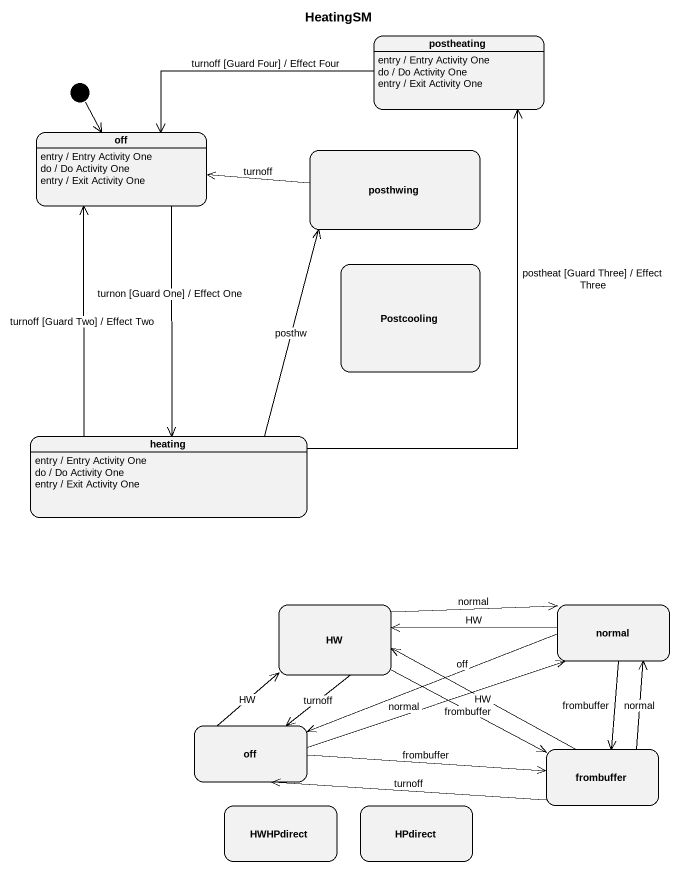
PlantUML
@startuml
title HeatingSM
hide empty description
state postheating
postheating : entry / Entry Activity One
postheating : do / Do Activity One
postheating : entry / Exit Activity One
state off
off : entry / Entry Activity One
off : do / Do Activity One
off : entry / Exit Activity One
state posthwing
state Postcooling
state heating
heating : entry / Entry Activity One
heating : do / Do Activity One
heating : entry / Exit Activity One
state HW
state normal
state "off" as off_2
state frombuffer
state HWHPdirect
state HPdirect
[*] --> off
postheating -left-> off : turnoff [Guard Four] / Effect Four
off --> heating : turnon [Guard One] / Effect One
posthwing -left-> off : turnoff
heating -up-> postheating : postheat [Guard Three] / Effect Three
heating -up-> off : turnoff [Guard Two] / Effect Two
heating -up-> posthwing : posthw
HW -right-> normal : normal
HW --> off_2 : turnoff
HW -right-> frombuffer : frombuffer
normal -left-> HW : HW
normal -left-> off_2 : off
normal --> frombuffer : frombuffer
off_2 -up-> HW : HW
off_2 -right-> normal : normal
off_2 -right-> frombuffer : frombuffer
frombuffer -left-> HW : HW
frombuffer -up-> normal : normal
frombuffer -left-> off_2 : turnoff
@enduml
